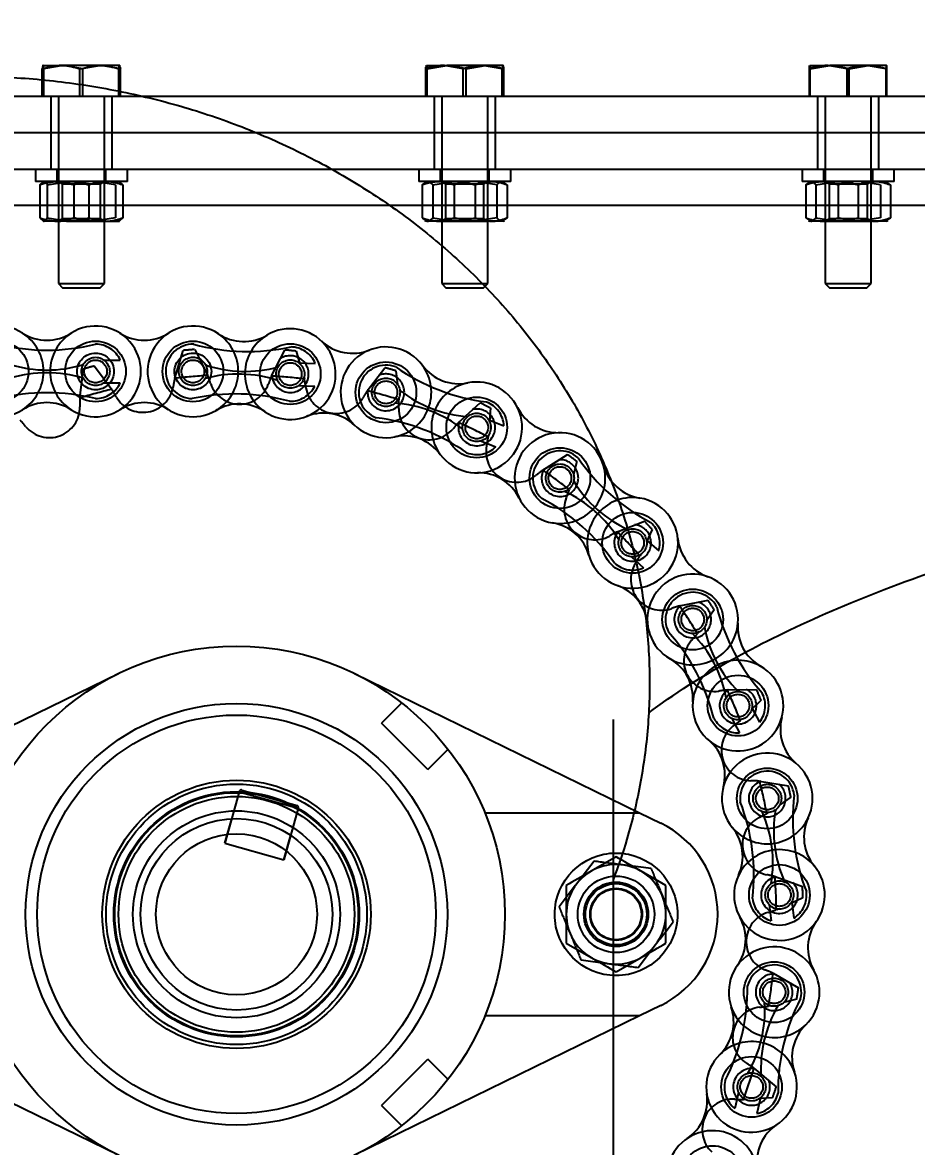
# Model space of a CAD drawing. Header units: metres. Extents: x 0 to 63075, y 0 to 44550.
# Drawn here: x 39965 to 40081.6, y 35916 to 36062.6 of the extents above; entities that cross this region are included whole.
import ezdxf

# ---------------------------------------------------------------- set-up
doc = ezdxf.new("R2010")
doc.units = ezdxf.units.M
doc.header["$LTSCALE"] = 75
doc.linetypes.add('HIDDEN2', pattern=[4.7625, 3.175, -1.5875])
for name, color, linetype in [('SDM', 7, 'Continuous'), ('SL1', 8, 'Continuous'), ('SL4', 4, 'Continuous'), ('ST1', 7, 'HIDDEN2')]:
    doc.layers.add(name, color=color, linetype=linetype)
doc.styles.add('ROMANS', font='ROMANS.SHX')
doc.dimstyles.new('75___1-75', dxfattribs={"dimscale": 75, "dimtxt": 2.5, "dimasz": 2, "dimexe": 1.5, "dimexo": 1, "dimgap": 0.5, "dimtad": 1, "dimdec": 0, "dimzin": 12, "dimtxsty": 'ROMANS', "dimcen": 0, "dimclrd": 256, "dimclre": 256, "dimclrt": 3, "dimazin": 3, "dimtfac": 1, "dimtdec": 0, "dimtmove": 0, "dimatfit": 0, "dimfxl": 1, "dimlwd": -1, "dimlwe": -1, "dimarcsym": 0})

# ---------------------------------------------------------------- blocks, each defined once
blk = doc.blocks.new('A$C32abaae3')
at = {"layer": 'SL1', "extrusion": (2.28848e-17, 1, 0)}
blk.add_line((13658.26, 7768.56), (13658.26, 7667.51), dxfattribs=at)
at = {"layer": 'SL1'}
for points, knots in [([(13494.43, 7808.58), (13496, 7814.74), (13497.96, 7820.74), (13507.55, 7844.97), (13518.12, 7861.11), (13546.53, 7893.42), (13565.59, 7908.04), (13608.55, 7933.24), (13632.85, 7943.42), (13684.32, 7959.23), (13711.51, 7964.81), (13760.36, 7970.7), (13781.73, 7971.96), (13803.1, 7971.96)], [3.268342, 3.268342, 3.268342, 3.268342, 3.33702, 3.33702, 3.555753, 3.555753, 3.847507, 3.847507, 4.161667, 4.161667, 4.475826, 4.475826, 4.712315, 4.712315, 4.712315, 4.712315]), ([(13492.77, 7805.42), (13493.91, 7807.72), (13495.17, 7809.98), (13497.94, 7814.39), (13499.45, 7816.54), (13502.7, 7820.71), (13504.44, 7822.72), (13508.12, 7826.59), (13510.08, 7828.44), (13514.17, 7831.97), (13516.31, 7833.65), (13520.77, 7836.82), (13523.08, 7838.3), (13527.86, 7841.06), (13530.32, 7842.34), (13535.37, 7844.68), (13537.96, 7845.75), (13543.24, 7847.64), (13545.93, 7848.48), (13551.38, 7849.92), (13554.15, 7850.53), (13559.73, 7851.5), (13562.55, 7851.86), (13568.28, 7852.36), (13571.2, 7852.49), (13576.96, 7852.49), (13579.81, 7852.37), (13585.46, 7851.89), (13588.28, 7851.53), (13593.86, 7850.57), (13596.63, 7849.97), (13602.08, 7848.55), (13604.77, 7847.72), (13610.05, 7845.84), (13612.64, 7844.78), (13617.69, 7842.46), (13620.16, 7841.18), (13624.94, 7838.43), (13627.26, 7836.95), (13631.73, 7833.8), (13633.88, 7832.13), (13637.99, 7828.6), (13639.95, 7826.75), (13643.67, 7822.87), (13645.42, 7820.85), (13648.7, 7816.66), (13650.23, 7814.49), (13653.04, 7810.03), (13654.32, 7807.74), (13656.63, 7803.05), (13657.66, 7800.65), (13659.46, 7795.79), (13660.22, 7793.31), (13661.48, 7788.32), (13661.97, 7785.79), (13662.68, 7780.72), (13662.9, 7778.17), (13663.06, 7773.07), (13663.01, 7770.51), (13662.63, 7765.44), (13662.3, 7762.9), (13661.38, 7757.89), (13660.79, 7755.4), (13659.53, 7751.15), (13658.93, 7749.37), (13658.26, 7747.62)], [0, 0, 0, 0, 8.347088, 8.347088, 16.801546, 16.801546, 25.294866, 25.294866, 33.816343, 33.816343, 42.354668, 42.354668, 50.900516, 50.900516, 59.447382, 59.447382, 67.991426, 67.991426, 76.530877, 76.530877, 85.065412, 85.065412, 93.595637, 93.595637, 102.341976, 102.341976, 110.866853, 110.866853, 119.392248, 119.392248, 127.919257, 127.919257, 136.449361, 136.449361, 144.983739, 144.983739, 153.523022, 153.523022, 162.066924, 162.066924, 170.613742, 170.613742, 179.159719, 179.159719, 187.698431, 187.698431, 196.220556, 196.220556, 204.714645, 204.714645, 213.169447, 213.169447, 221.577596, 221.577596, 229.939064, 229.939064, 238.262231, 238.262231, 246.561882, 246.561882, 254.855919, 254.855919, 263.16276, 263.16276, 269.274674, 269.274674, 269.274674, 269.274674]), ([(13662.91, 7769.41), (13665.93, 7771.69), (13669.98, 7774.33), (13681.95, 7780.81), (13690.79, 7784.7), (13712.28, 7792.06), (13725.24, 7795.45), (13754.12, 7800.77), (13770.2, 7802.59), (13788.91, 7803.42), (13791.25, 7803.5), (13793.6, 7803.56)], [3.7269491, 3.7269491, 3.7269491, 3.7269491, 3.8874955, 3.8874955, 4.1122031, 4.1122031, 4.3594179, 4.3594179, 4.6236769, 4.6236769, 4.6614178, 4.6614178, 4.6614178, 4.6614178])]:
    blk.add_open_spline(points, degree=3, knots=knots, dxfattribs=at)
blk = doc.blocks.new('*D24')
at = {"layer": 'Defpoints', "color": 0, "transparency": 16777216}
for p in [(35481.24, 36889.88), (35481.24, 36053.03), (40155.71, 36053.03)]:
    blk.add_point(p, dxfattribs=at)
at = {"layer": 'SDM', "transparency": 16777216}
for p, q in [((35481.24, 36128.03), (35481.24, 37002.38)), ((40155.71, 36128.03), (40155.71, 37002.38)), ((40005.71, 36889.88), (35631.24, 36889.88))]:
    blk.add_line(p, q, dxfattribs=at)
for points in [[(35631.24, 36914.88), (35631.24, 36864.88), (35481.24, 36889.88)], [(40005.71, 36914.88), (40005.71, 36864.88), (40155.71, 36889.88)]]:
    blk.add_solid(points, dxfattribs=at)
at = {"layer": 'SDM', "color": 3, "transparency": 16777216, "insert": (37818.48, 37021.13), "char_height": 187.5, "attachment_point": 5, "style": 'ROMANS'}
blk.add_mtext('4674', dxfattribs=at)
blk = doc.blocks.new('A$C6e6623c1')
at = {"layer": 'SL4'}
for p, q in [((4486.38, 1733.67), (4488.83, 1734.11)), ((4486.38, 1730.11), (4486.38, 1733.67)), ((4486.48, 1734.11), (4486.47, 1734.11)), ((4486.48, 1734.11), (4488.83, 1734.11)), ((4493.83, 1734.11), (4488.83, 1734.11)), ((4491.29, 1733.67), (4493.83, 1734.11)), ((4491.29, 1730.11), (4491.29, 1733.67)), ((4496.47, 1734.11), (4493.83, 1734.11)), ((4496.38, 1730.11), (4496.38, 1733.67)), ((4496.48, 1734.11), (4496.47, 1734.11)), ((4496.48, 1734.11), (4496.48, 1734.11)), ((4496.57, 1730.11), (4496.57, 1733.67)), ((4536.38, 1730.11), (4536.38, 1733.67)), ((4536.48, 1734.11), (4539.13, 1734.11)), ((4536.58, 1733.67), (4539.13, 1734.11)), ((4536.58, 1730.11), (4536.58, 1733.67)), ((4544.13, 1734.11), (4539.13, 1734.11)), ((4541.68, 1733.67), (4544.13, 1734.11)), ((4541.68, 1730.11), (4541.68, 1733.67)), ((4546.47, 1734.11), (4544.13, 1734.11)), ((4546.48, 1734.11), (4546.48, 1734.11)), ((4546.57, 1730.11), (4546.57, 1733.67)), ((4586.42, 1730.11), (4586.42, 1733.67)), ((4586.48, 1734.11), (4586.47, 1734.11)), ((4586.48, 1734.11), (4589.07, 1734.11)), ((4586.54, 1733.67), (4589.07, 1734.11)), ((4586.54, 1730.11), (4586.54, 1733.67)), ((4594.07, 1734.11), (4589.07, 1734.11)), ((4591.6, 1733.67), (4594.07, 1734.11)), ((4591.6, 1730.11), (4591.6, 1733.67)), ((4596.47, 1734.11), (4594.07, 1734.11)), ((4596.48, 1734.11), (4596.48, 1734.11)), ((4596.53, 1730.11), (4596.53, 1733.67)), ((4459.48, 1730.11), (4614.72, 1730.11)), ((3669.71, 1725.35), (4614.72, 1725.35)), ((4459.48, 1725.35), (4614.72, 1725.35)), ((4619.71, 1715.82), (3669.71, 1715.82)), ((4459.15, 1636.6), (4496.33, 1654.79)), ((4527.09, 1654.79), (4564.28, 1636.6)), ((4544.11, 1636.6), (4564.28, 1636.6)), ((4564.28, 1636.6), (4567.03, 1635.25)), ((4561.21, 1630.86), (4557.96, 1628.98)), ((4567.71, 1627.1), (4564.46, 1628.98)), ((4554.71, 1619.6), (4557.96, 1617.72)), ((4561.21, 1615.84), (4564.46, 1617.72)), ((4567.03, 1611.45), (4564.28, 1610.1)), ((4496.33, 1591.91), (4459.15, 1610.1)), ((4564.28, 1610.1), (4527.09, 1591.91)), ((4564.28, 1610.1), (4544.11, 1610.1))]:
    blk.add_line(p, q, dxfattribs=at)
for radius in [35, 27.5, 26, 17, 16, 12.5, 10.5]:
    blk.add_circle((4511.71, 1623.35), radius, dxfattribs=at)
for radius, start, end in [(13.25, 296.0652, 63.9348), (6.5, 60, 120), (6.5, 120, 180), (6.5, 0, 60), (6.5, 180, 240), (6.5, 300, 0), (6.5, 240, 300)]:
    blk.add_arc((4561.21, 1623.35), radius, start, end, dxfattribs=at)
for points, knots in [([(4486.48, 1734.11), (4486.47, 1734.11), (4486.44, 1734.09), (4486.41, 1733.85), (4486.38, 1733.67)], [0, 0, 0, 0, 0.2318493, 1, 1, 1, 1]), ([(4488.83, 1734.11), (4488.89, 1734.11), (4489.72, 1734.11), (4490.53, 1733.88), (4491.29, 1733.67)], [0, 0, 0, 0, 0.070201, 1, 1, 1, 1]), ([(4493.83, 1734.11), (4493.89, 1734.11), (4494.75, 1734.11), (4495.59, 1733.88), (4496.38, 1733.67)], [0, 0, 0, 0, 0.070201, 1, 1, 1, 1]), ([(4496.38, 1733.67), (4496.4, 1733.85), (4496.43, 1734.09), (4496.46, 1734.11), (4496.47, 1734.11)], [0, 0, 0, 0, 0.768151, 1, 1, 1, 1]), ([(4496.47, 1734.11), (4496.5, 1734.06), (4496.53, 1733.98), (4496.56, 1733.72), (4496.57, 1733.67)], [0, 0, 0, 0, 0.7889992, 1, 1, 1, 1]), ([(4536.38, 1733.67), (4536.38, 1733.72), (4536.42, 1733.98), (4536.45, 1734.06), (4536.48, 1734.11)], [0, 0, 0, 0, 0.211001, 1, 1, 1, 1]), ([(4536.48, 1734.11), (4536.49, 1734.11), (4536.52, 1734.09), (4536.55, 1733.85), (4536.58, 1733.67)], [0, 0, 0, 0, 0.231849, 1, 1, 1, 1]), ([(4539.13, 1734.11), (4539.19, 1734.11), (4540.05, 1734.11), (4540.9, 1733.88), (4541.68, 1733.67)], [0, 0, 0, 0, 0.070201, 1, 1, 1, 1]), ([(4544.13, 1734.11), (4544.18, 1734.11), (4545.01, 1734.11), (4545.82, 1733.88), (4546.57, 1733.67)], [0, 0, 0, 0, 0.070201, 1, 1, 1, 1]), ([(4546.57, 1733.67), (4546.55, 1733.85), (4546.51, 1734.09), (4546.48, 1734.11), (4546.47, 1734.11)], [0, 0, 0, 0, 0.768151, 1, 1, 1, 1]), ([(4586.42, 1733.67), (4586.42, 1733.72), (4586.44, 1733.98), (4586.46, 1734.06), (4586.48, 1734.11)], [0, 0, 0, 0, 0.2110008, 1, 1, 1, 1]), ([(4586.48, 1734.11), (4586.48, 1734.11), (4586.5, 1734.09), (4586.52, 1733.85), (4586.54, 1733.67)], [0, 0, 0, 0, 0.231849, 1, 1, 1, 1]), ([(4589.07, 1734.11), (4589.13, 1734.11), (4589.98, 1734.11), (4590.82, 1733.88), (4591.6, 1733.67)], [0, 0, 0, 0, 0.070201, 1, 1, 1, 1]), ([(4594.07, 1734.11), (4594.12, 1734.11), (4594.96, 1734.11), (4595.77, 1733.88), (4596.53, 1733.67)], [0, 0, 0, 0, 0.070201, 1, 1, 1, 1]), ([(4596.53, 1733.67), (4596.52, 1733.85), (4596.5, 1734.09), (4596.48, 1734.11), (4596.47, 1734.11)], [0, 0, 0, 0, 0.768151, 1, 1, 1, 1]), ([(4564.46, 1628.98), (4564.39, 1629.02), (4563.29, 1629.66), (4562.21, 1630.28), (4561.21, 1630.86)], [0, 0, 0, 0, 0.070215, 1, 1, 1, 1]), ([(4557.96, 1628.98), (4557.89, 1628.93), (4556.79, 1628.3), (4555.71, 1627.68), (4554.71, 1627.1)], [0, 0, 0, 0, 0.0702148, 1, 1, 1, 1]), ([(4554.71, 1627.1), (4554.71, 1626.16), (4554.71, 1624.93), (4554.71, 1623.66), (4554.71, 1623.35)], [0, 0, 0, 0, 0.758149, 1, 1, 1, 1]), ([(4567.71, 1623.35), (4567.71, 1623.66), (4567.71, 1624.93), (4567.71, 1626.16), (4567.71, 1627.1)], [0, 0, 0, 0, 0.241851, 1, 1, 1, 1]), ([(4554.71, 1623.35), (4554.71, 1622.36), (4554.71, 1621.09), (4554.71, 1619.87), (4554.71, 1619.6)], [0, 0, 0, 0, 0.776287, 1, 1, 1, 1]), ([(4567.71, 1619.6), (4567.71, 1619.87), (4567.71, 1621.09), (4567.71, 1622.36), (4567.71, 1623.35)], [0, 0, 0, 0, 0.223713, 1, 1, 1, 1]), ([(4564.46, 1617.72), (4564.54, 1617.77), (4565.64, 1618.4), (4566.71, 1619.02), (4567.71, 1619.6)], [0, 0, 0, 0, 0.070215, 1, 1, 1, 1]), ([(4557.96, 1617.72), (4558.04, 1617.68), (4559.14, 1617.04), (4560.21, 1616.42), (4561.21, 1615.84)], [0, 0, 0, 0, 0.070215, 1, 1, 1, 1])]:
    blk.add_open_spline(points, degree=3, knots=knots, dxfattribs=at)
at = {"layer": 'ST1'}
for p, q in [((4486.57, 1730.11), (4486.57, 1733.67)), ((4491.66, 1733.67), (4489.12, 1734.11)), ((4491.66, 1730.11), (4491.66, 1733.67)), ((4496.57, 1733.67), (4494.12, 1734.11)), ((4541.27, 1733.67), (4538.82, 1734.11)), ((4541.27, 1730.11), (4541.27, 1733.67)), ((4546.37, 1733.67), (4543.82, 1734.11)), ((4546.37, 1730.11), (4546.37, 1733.67)), ((4591.35, 1733.67), (4588.88, 1734.11)), ((4591.35, 1730.11), (4591.35, 1733.67)), ((4596.41, 1733.67), (4593.88, 1734.11)), ((4596.41, 1730.11), (4596.41, 1733.67)), ((4487.48, 1730.11), (4487.48, 1725.35)), ((4488.48, 1730.11), (4488.48, 1705.67)), ((4494.48, 1705.67), (4494.48, 1730.11)), ((4495.48, 1725.35), (4495.48, 1730.11)), ((4537.48, 1730.11), (4537.48, 1725.35)), ((4538.48, 1730.11), (4538.48, 1705.67)), ((4544.48, 1705.67), (4544.48, 1730.11)), ((4545.48, 1725.35), (4545.48, 1730.11)), ((4587.48, 1730.11), (4587.48, 1725.35)), ((4588.48, 1730.11), (4588.48, 1705.67)), ((4594.48, 1705.67), (4594.48, 1730.11)), ((4595.48, 1725.35), (4595.48, 1730.11)), ((4487.48, 1725.35), (4487.48, 1720.59)), ((4495.48, 1720.59), (4495.48, 1725.35)), ((4537.48, 1725.35), (4537.48, 1720.59)), ((4545.48, 1720.59), (4545.48, 1725.35)), ((4587.48, 1725.35), (4587.48, 1720.59)), ((4595.48, 1720.59), (4595.48, 1725.35)), ((3669.71, 1720.59), (4669.71, 1720.59)), ((4485.48, 1720.59), (4485.48, 1718.99)), ((4488.28, 1720.59), (4488.28, 1718.99)), ((4494.68, 1718.99), (4494.68, 1720.59)), ((4497.48, 1718.99), (4497.48, 1720.59)), ((4535.48, 1720.59), (4535.48, 1718.99)), ((4538.28, 1720.59), (4538.28, 1718.99)), ((4544.68, 1718.99), (4544.68, 1720.59)), ((4547.48, 1718.99), (4547.48, 1720.59)), ((4585.48, 1720.59), (4585.48, 1718.99)), ((4588.28, 1720.59), (4588.28, 1718.99)), ((4594.68, 1718.99), (4594.68, 1720.59)), ((4597.48, 1718.99), (4597.48, 1720.59)), ((4493.25, 1718.99), (4485.48, 1718.99)), ((4486.06, 1718.54), (4486.55, 1718.99)), ((4487.04, 1718.54), (4489.75, 1718.99)), ((4488.48, 1718.99), (4488.48, 1718.96)), ((4488.48, 1718.99), (4488.98, 1718.64)), ((4494.48, 1718.96), (4488.48, 1718.96)), ((4488.48, 1718.96), (4488.98, 1718.61)), ((4495.91, 1718.54), (4493.2, 1718.99)), ((4497.48, 1718.99), (4493.25, 1718.99)), ((4493.98, 1718.64), (4494.48, 1718.99)), ((4493.98, 1718.61), (4494.48, 1718.96)), ((4494.48, 1718.96), (4494.48, 1718.99)), ((4496.89, 1718.54), (4496.4, 1718.99)), ((4543.64, 1718.99), (4535.48, 1718.99)), ((4536.48, 1718.99), (4536.28, 1718.88)), ((4537.3, 1718.54), (4540.07, 1718.99)), ((4538.48, 1718.99), (4538.48, 1718.96)), ((4538.48, 1718.99), (4538.98, 1718.64)), ((4544.48, 1718.96), (4538.48, 1718.96)), ((4538.48, 1718.96), (4538.98, 1718.61)), ((4545.65, 1718.54), (4542.88, 1718.99)), ((4547.48, 1718.99), (4543.64, 1718.99)), ((4543.98, 1718.64), (4544.48, 1718.99)), ((4543.98, 1718.61), (4544.48, 1718.96)), ((4544.48, 1718.96), (4544.48, 1718.99)), ((4546.67, 1718.88), (4546.48, 1718.99)), ((4593.56, 1718.99), (4585.48, 1718.99)), ((4586.48, 1718.99), (4586.3, 1718.89)), ((4587.24, 1718.54), (4590, 1718.99)), ((4588.48, 1718.99), (4588.48, 1718.96)), ((4588.48, 1718.99), (4588.98, 1718.64)), ((4594.48, 1718.96), (4588.48, 1718.96)), ((4588.48, 1718.96), (4588.98, 1718.61)), ((4595.71, 1718.54), (4592.95, 1718.99)), ((4597.48, 1718.99), (4593.56, 1718.99)), ((4593.98, 1718.64), (4594.48, 1718.99)), ((4593.98, 1718.61), (4594.48, 1718.96)), ((4594.48, 1718.96), (4594.48, 1718.99)), ((4596.65, 1718.89), (4596.48, 1718.99)), ((4486.06, 1718.54), (4486.06, 1714.23)), ((4487.04, 1718.54), (4487.04, 1714.23)), ((4489.88, 1718.64), (4488.98, 1718.64)), ((4488.98, 1718.64), (4488.98, 1718.61)), ((4493.07, 1718.61), (4488.98, 1718.61)), ((4488.98, 1718.61), (4488.98, 1714.14)), ((4493.98, 1718.64), (4489.88, 1718.64)), ((4490.5, 1718.54), (4490.5, 1714.23)), ((4492.45, 1718.54), (4492.45, 1714.23)), ((4493.98, 1718.61), (4493.07, 1718.61)), ((4493.98, 1718.61), (4493.98, 1718.64)), ((4493.98, 1714.14), (4493.98, 1718.61)), ((4495.91, 1718.54), (4495.91, 1714.23)), ((4496.89, 1718.54), (4496.89, 1714.23)), ((4535.93, 1718.54), (4536.33, 1718.8)), ((4535.93, 1718.54), (4535.93, 1714.23)), ((4537.3, 1718.54), (4537.3, 1714.23)), ((4539.75, 1718.64), (4538.98, 1718.64)), ((4538.98, 1718.64), (4538.98, 1718.61)), ((4543.2, 1718.61), (4538.98, 1718.61)), ((4538.98, 1718.61), (4538.98, 1714.14)), ((4543.98, 1718.64), (4539.75, 1718.64)), ((4540.11, 1718.54), (4540.11, 1714.23)), ((4542.84, 1718.54), (4542.84, 1714.23)), ((4543.98, 1718.61), (4543.2, 1718.61)), ((4543.98, 1718.61), (4543.98, 1718.64)), ((4543.98, 1714.14), (4543.98, 1718.61)), ((4545.65, 1718.54), (4545.65, 1714.23)), ((4547.02, 1718.54), (4546.62, 1718.8)), ((4547.02, 1718.54), (4547.02, 1714.23)), ((4585.96, 1718.54), (4586.35, 1718.81)), ((4585.96, 1718.54), (4585.96, 1714.23)), ((4587.24, 1718.54), (4587.24, 1714.23)), ((4589.77, 1718.64), (4588.98, 1718.64)), ((4588.98, 1718.64), (4588.98, 1718.61)), ((4593.18, 1718.61), (4588.98, 1718.61)), ((4588.98, 1718.61), (4588.98, 1714.14)), ((4593.98, 1718.64), (4589.77, 1718.64)), ((4590.19, 1718.54), (4590.19, 1714.23)), ((4592.76, 1718.54), (4592.76, 1714.23)), ((4593.98, 1718.61), (4593.18, 1718.61)), ((4593.98, 1718.61), (4593.98, 1718.64)), ((4593.98, 1714.14), (4593.98, 1718.61)), ((4595.71, 1718.54), (4595.71, 1714.23)), ((4596.99, 1718.54), (4596.6, 1718.81)), ((4596.99, 1718.54), (4596.99, 1714.23)), ((4669.71, 1715.82), (3669.71, 1715.82)), ((4486.06, 1714.23), (4486.55, 1713.79)), ((4489.75, 1713.79), (4486.55, 1713.79)), ((4487.04, 1714.23), (4489.75, 1713.79)), ((4488.98, 1714.16), (4488.48, 1713.81)), ((4488.98, 1714.14), (4488.48, 1713.79)), ((4489.56, 1713.81), (4488.48, 1713.81)), ((4488.98, 1714.16), (4493.98, 1714.16)), ((4488.98, 1714.14), (4493.98, 1714.14)), ((4489.56, 1713.81), (4494.48, 1713.81)), ((4494.67, 1713.79), (4489.75, 1713.79)), ((4495.91, 1714.23), (4493.2, 1713.79)), ((4494.48, 1713.81), (4493.98, 1714.16)), ((4494.48, 1713.79), (4493.98, 1714.14)), ((4494.67, 1713.79), (4496.47, 1713.79)), ((4496.89, 1714.23), (4496.4, 1713.79)), ((4535.93, 1714.23), (4536.62, 1713.79)), ((4536.28, 1713.9), (4536.48, 1713.79)), ((4536.62, 1713.79), (4536.48, 1713.79)), ((4540.07, 1713.79), (4536.62, 1713.79)), ((4537.3, 1714.23), (4540.07, 1713.79)), ((4538.98, 1714.16), (4538.48, 1713.81)), ((4538.98, 1714.14), (4538.48, 1713.79)), ((4538.48, 1713.81), (4539.4, 1713.81)), ((4538.98, 1714.16), (4543.98, 1714.16)), ((4538.98, 1714.14), (4543.98, 1714.14)), ((4539.4, 1713.81), (4544.48, 1713.81)), ((4544.93, 1713.79), (4540.07, 1713.79)), ((4545.65, 1714.23), (4542.88, 1713.79)), ((4544.48, 1713.81), (4543.98, 1714.16)), ((4544.48, 1713.79), (4543.98, 1714.14)), ((4546.48, 1713.79), (4544.93, 1713.79)), ((4547.02, 1714.23), (4546.33, 1713.79)), ((4546.48, 1713.79), (4546.67, 1713.9)), ((4585.96, 1714.23), (4586.6, 1713.79)), ((4586.3, 1713.89), (4586.48, 1713.79)), ((4586.6, 1713.79), (4586.48, 1713.79)), ((4590, 1713.79), (4586.6, 1713.79)), ((4587.24, 1714.23), (4590, 1713.79)), ((4588.98, 1714.16), (4588.48, 1713.81)), ((4588.98, 1714.14), (4588.48, 1713.79)), ((4588.48, 1713.81), (4589.43, 1713.81)), ((4588.98, 1714.16), (4593.98, 1714.16)), ((4588.98, 1714.14), (4593.98, 1714.14)), ((4589.43, 1713.81), (4594.48, 1713.81)), ((4594.88, 1713.79), (4590, 1713.79)), ((4595.71, 1714.23), (4592.95, 1713.79)), ((4594.48, 1713.81), (4593.98, 1714.16)), ((4594.48, 1713.79), (4593.98, 1714.14)), ((4596.48, 1713.79), (4594.88, 1713.79)), ((4596.99, 1714.23), (4596.35, 1713.79)), ((4596.48, 1713.79), (4596.65, 1713.89)), ((4488.48, 1705.67), (4494.48, 1705.67)), ((4488.48, 1705.67), (4489.03, 1705.11)), ((4489.03, 1705.11), (4493.92, 1705.11)), ((4493.92, 1705.11), (4494.48, 1705.67)), ((4538.48, 1705.67), (4544.48, 1705.67)), ((4538.48, 1705.67), (4539.03, 1705.11)), ((4539.03, 1705.11), (4543.92, 1705.11)), ((4543.92, 1705.11), (4544.48, 1705.67)), ((4588.48, 1705.67), (4594.48, 1705.67)), ((4588.48, 1705.67), (4589.03, 1705.11)), ((4589.03, 1705.11), (4593.92, 1705.11)), ((4593.92, 1705.11), (4594.48, 1705.67)), ((4503.65, 1693.29), (4504.76, 1696.92)), ((4506.26, 1697.05), (4507.96, 1693.65)), ((4516.27, 1693.6), (4518.01, 1696.98)), ((4494.43, 1695.67), (4496.56, 1695.67)), ((4519.5, 1696.84), (4519.99, 1695.17)), ((4491.29, 1690.72), (4491.74, 1694.5)), ((4493.18, 1694.89), (4495.46, 1691.85)), ((4519.87, 1695.29), (4521.99, 1695.23)), ((4528.74, 1691.66), (4531.06, 1694.67)), ((4532.5, 1694.27), (4532.69, 1692.5)), ((4494.43, 1692.71), (4496.56, 1692.71)), ((4520.49, 1693.46), (4520.57, 1693.19)), ((4519.79, 1692.34), (4521.91, 1692.28)), ((4532.87, 1690.75), (4532.9, 1690.49)), ((4540.66, 1687.52), (4543.48, 1690.07)), ((4544.83, 1689.42), (4544.7, 1687.66)), ((4544.61, 1687.86), (4546.59, 1687.1)), ((4544.57, 1685.9), (4544.54, 1685.63)), ((4543.55, 1685.11), (4545.53, 1684.34)), ((4551.66, 1681.32), (4554.88, 1683.33)), ((4556.09, 1682.44), (4555.65, 1680.72)), ((4555.2, 1679.02), (4555.14, 1678.76)), ((4561.37, 1673.26), (4564.9, 1674.66)), ((4565.93, 1673.57), (4565.19, 1671.97)), ((4565.18, 1672.19), (4566.77, 1670.78)), ((4563.22, 1669.99), (4564.8, 1668.57)), ((4564.45, 1670.37), (4564.33, 1670.12)), ((4569.48, 1663.59), (4573.21, 1664.34)), ((4574.02, 1663.08), (4573, 1661.63)), ((4571.99, 1660.19), (4571.84, 1659.97)), ((4575.74, 1652.63), (4579.54, 1652.7)), ((4533.25, 1650.94), (4530.6, 1648.3)), ((4580.12, 1651.31), (4578.87, 1650.08)), ((4578.93, 1650.29), (4579.92, 1648.41)), ((4576.32, 1648.91), (4577.31, 1647.04)), ((4577.61, 1648.84), (4577.41, 1648.65)), ((4536.66, 1642.24), (4530.6, 1648.3)), ((4536.66, 1642.24), (4539.31, 1644.89)), ((4579.93, 1640.73), (4583.69, 1640.12)), ((4512.07, 1639.35), (4510.17, 1632.62)), ((4512.07, 1639.35), (4512.08, 1639.4)), ((4512.07, 1639.35), (4519.77, 1637.18)), ((4512.39, 1639.57), (4519.61, 1637.54)), ((4584.01, 1638.65), (4582.55, 1637.65)), ((4519.77, 1637.18), (4517.87, 1630.44)), ((4519.78, 1637.23), (4519.77, 1637.18)), ((4510.17, 1632.62), (4511.08, 1635.83)), ((4581.09, 1636.66), (4580.87, 1636.51)), ((4510.17, 1632.62), (4517.87, 1630.44)), ((4517.87, 1630.44), (4518.78, 1633.66)), ((4558.34, 1630.28), (4556.05, 1627.3)), ((4565.78, 1629.31), (4562.06, 1629.79)), ((4581.94, 1628.27), (4585.52, 1626.99)), ((4585.58, 1625.5), (4583.98, 1624.78)), ((4581.18, 1624.58), (4581.45, 1622.48)), ((4582.36, 1624.06), (4582.11, 1623.95)), ((4584.11, 1624.95), (4584.38, 1622.85)), ((4564.09, 1616.42), (4566.37, 1619.4)), ((4556.65, 1617.39), (4560.37, 1616.91)), ((4581.69, 1615.65), (4584.99, 1613.76)), ((4584.78, 1612.27), (4583.05, 1611.85)), ((4581.34, 1611.43), (4581.09, 1611.37)), ((4530.6, 1598.4), (4536.66, 1604.46)), ((4539.31, 1601.81), (4536.66, 1604.46)), ((4579.19, 1603.28), (4582.1, 1600.83)), ((4577.19, 1600.1), (4576.69, 1598.03)), ((4578.11, 1599.19), (4577.83, 1599.17)), ((4580.06, 1599.41), (4579.57, 1597.35)), ((4581.62, 1599.4), (4579.87, 1599.3)), ((4530.6, 1598.4), (4533.25, 1595.76))]:
    blk.add_line(p, q, dxfattribs=at)
for centre, radius in [((4480.63, 1694.19), 3.96), ((4493.33, 1694.19), 3.96), ((4506.03, 1694.19), 3.96), ((4518.72, 1693.84), 3.96), ((4493.33, 1694.19), 2.4), ((4493.33, 1694.19), 1.84), ((4493.33, 1694.19), 1.48), ((4506.03, 1694.19), 2.4), ((4506.03, 1694.19), 1.85), ((4506.03, 1694.19), 1.48), ((4518.72, 1693.84), 1.85), ((4518.72, 1693.84), 1.48), ((4531.2, 1691.46), 3.96), ((4531.2, 1691.46), 1.84), ((4531.2, 1691.46), 1.48), ((4543.04, 1686.88), 3.96), ((4543.04, 1686.88), 1.85), ((4543.04, 1686.88), 1.48), ((4553.89, 1680.27), 3.96), ((4553.89, 1680.27), 1.84), ((4553.89, 1680.27), 1.48), ((4563.37, 1671.82), 3.96), ((4563.37, 1671.82), 1.84), ((4563.37, 1671.82), 1.48), ((4571.2, 1661.82), 3.96), ((4571.2, 1661.82), 1.84), ((4571.2, 1661.82), 1.48), ((4577.11, 1650.58), 3.96), ((4577.11, 1650.58), 1.85), ((4577.11, 1650.58), 1.48), ((4580.92, 1638.47), 3.96), ((4511.71, 1623.35), 17.5), ((4580.92, 1638.47), 1.85), ((4580.92, 1638.47), 1.48), ((4511.71, 1623.35), 16), ((4511.71, 1623.35), 16), ((4511.71, 1623.35), 16), ((4511.71, 1623.35), 15.87), ((4511.71, 1623.35), 15.38), ((4511.71, 1623.35), 13.5), ((4511.71, 1623.35), 13.5), ((4561.21, 1623.35), 8), ((4582.51, 1625.87), 3.96), ((4561.21, 1623.35), 5), ((4561.21, 1623.35), 4.2), ((4561.21, 1623.35), 4), ((4561.21, 1623.35), 3.4), ((4561.21, 1623.35), 3.31), ((4582.51, 1625.87), 1.84), ((4582.51, 1625.87), 1.48), ((4581.82, 1613.19), 3.96), ((4581.82, 1613.19), 1.84), ((4581.82, 1613.19), 1.48), ((4578.88, 1600.83), 3.96), ((4578.88, 1600.83), 1.84), ((4578.88, 1600.83), 1.48), ((4573.78, 1589.2), 3.96)]:
    blk.add_circle(centre, radius, dxfattribs=at)
for centre, radius, start, end in [((4480.63, 1694.19), 5.92, 57.5667, 302.4333), ((4493.33, 1694.19), 5.92, 237.5667, 122.4333), ((4506.03, 1694.19), 5.92, 55.9978, 300.8644), ((4486.98, 1704.18), 5.92, 237.5667, 302.4333), ((4480.63, 1694.19), 5.92, 302.4332, 57.5668), ((4493.33, 1694.19), 5.92, 122.4332, 237.5668), ((4499.68, 1704.18), 5.92, 237.5667, 302.4333), ((4506.03, 1694.19), 5.92, 300.8644, 55.9979), ((4512.65, 1704.01), 5.92, 235.9978, 300.8644), ((4518.72, 1693.84), 5.92, 120.8644, 235.9978), ((4518.72, 1693.84), 5.92, 235.9978, 120.8644), ((4486.98, 1723.29), 26.32, 256.0401, 283.9599), ((4493.33, 1694.19), 3.55, 24.5534, 90), ((4506.03, 1694.19), 3.55, 88.4311, 268.4311), ((4511.71, 1623.35), 73.9, 94.2351, 95.398), ((4513.17, 1723.1), 26.32, 254.4713, 282.391), ((4511.71, 1623.35), 73.9, 83.9493, 85.1123), ((4518.72, 1693.84), 3.55, 22.9845, 88.4311), ((4526.84, 1702.47), 5.92, 226.7447, 291.6113), ((4531.2, 1691.46), 5.92, 36.4591, 281.3257), ((4518.72, 1693.84), 2.4, 358.4311, 124.5632), ((4486.98, 1710.54), 16.17, 252.993, 287.007), ((4486.98, 1677.84), 16.17, 72.993, 107.007), ((4511.71, 1623.35), 73.9, 104.5208, 105.6838), ((4512.82, 1710.36), 16.17, 251.4241, 285.4381), ((4531.2, 1691.46), 3.55, 68.8924, 248.8924), ((4511.71, 1623.35), 73.9, 73.6636, 74.8266), ((4531.2, 1691.46), 5.92, 281.3256, 36.4591), ((4547.6, 1716.32), 26.32, 234.9325, 262.8522), ((4540.72, 1698.49), 5.92, 216.4591, 281.3257), ((4493.33, 1694.19), 3.55, 270, 335.4466), ((4524.13, 1689.03), 20.92, 168.2486, 171.4259), ((4511.71, 1623.35), 70.4, 93.0582, 96.5749), ((4511.93, 1677.67), 16.17, 71.4241, 105.4381), ((4488.48, 1686.02), 20.92, 18.2072, 21.3845), ((4512.11, 1693.91), 4, 199.7437, 339.6037), ((4535.66, 1685.75), 20.92, 157.9629, 161.1402), ((4511.71, 1623.35), 70.4, 82.7725, 86.2892), ((4518.72, 1693.84), 2.4, 182.7924, 358.4311), ((4500.04, 1689.16), 20.92, 7.9215, 11.0988), ((4531.2, 1691.46), 2.4, 338.8924, 113.1736), ((4543.04, 1686.88), 5.92, 101.3256, 216.4591), ((4543.04, 1686.88), 5.92, 216.4591, 101.3257), ((4486.98, 1665.09), 26.32, 76.0401, 103.9599), ((4511.71, 1623.35), 70.4, 103.3439, 106.8606), ((4477.66, 1680.87), 20.92, 28.4929, 31.6702), ((4499.51, 1692.85), 4, 210.0294, 349.8894), ((4511.58, 1664.93), 26.32, 74.4713, 102.391), ((4518.72, 1693.84), 3.55, 268.4311, 333.8778), ((4524.71, 1692.7), 4, 189.458, 329.3179), ((4546.42, 1680.47), 20.92, 147.6772, 150.8545), ((4511.71, 1623.35), 70.4, 72.4868, 76.0035), ((4531.2, 1691.46), 2.4, 170.8656, 338.8924), ((4543.01, 1704.43), 16.17, 231.8854, 265.8994), ((4486.98, 1684.2), 5.92, 57.5667, 122.4333), ((4512.21, 1690.19), 20.92, 178.5343, 181.7116), ((4499.68, 1684.2), 5.92, 57.5667, 122.4333), ((4512.1, 1684.03), 5.92, 55.9978, 120.8644), ((4531.23, 1673.92), 16.17, 51.8854, 85.8994), ((4511.98, 1690.19), 20.92, 357.6358, 0.8131), ((4511.71, 1623.35), 73.9, 63.3779, 64.5409), ((4543.04, 1686.88), 3.55, 3.4457, 68.8924), ((4487.3, 1689.55), 4, 220.3152, 0.1751), ((4523.08, 1682.83), 5.92, 46.7447, 111.6113), ((4526.64, 1662.03), 26.32, 54.9325, 82.8522), ((4536.88, 1689.27), 4, 179.1723, 319.0322), ((4543.04, 1686.88), 2.4, 338.8924, 103.973), ((4553.67, 1692.11), 5.92, 206.1734, 271.0401), ((4467.94, 1673.86), 20.92, 38.7786, 41.9559), ((4556.06, 1673.36), 20.92, 137.3915, 140.5688), ((4543.04, 1686.88), 2.4, 162.3907, 338.8924), ((4511.71, 1623.35), 70.4, 62.201, 65.7178), ((4533.52, 1679.85), 5.92, 36.4591, 101.3257), ((4523.91, 1689.07), 20.92, 347.3501, 350.5273), ((4553.89, 1680.27), 5.92, 15.8878, 260.7544), ((4543.04, 1686.88), 3.55, 248.8924, 314.339), ((4548.25, 1683.72), 4, 168.8866, 308.7465), ((4553.89, 1680.27), 3.55, 48.3211, 228.3211), ((4553.89, 1680.27), 2.4, 318.3211, 92.5949), ((4511.71, 1623.35), 73.9, 53.0922, 54.2552), ((4577.98, 1697.78), 26.32, 214.3613, 242.281), ((4543.26, 1675.05), 5.92, 26.1734, 91.0401), ((4564.28, 1664.64), 20.92, 127.1058, 130.283), ((4553.89, 1680.27), 2.4, 150.3027, 318.3211), ((4511.71, 1623.35), 70.4, 51.9153, 55.4321), ((4553.89, 1680.27), 5.92, 260.7545, 15.8878), ((4565.27, 1683.51), 5.92, 195.8878, 260.7544), ((4569.5, 1688.26), 16.17, 211.3141, 245.3281), ((4547.75, 1663.83), 16.17, 31.3141, 65.3281), ((4535.45, 1685.83), 20.92, 337.0643, 340.2416), ((4539.28, 1654.31), 26.32, 34.3613, 62.281), ((4558.44, 1676.22), 4, 158.6009, 298.4608), ((4563.37, 1671.82), 5.92, 80.7543, 195.8879), ((4563.37, 1671.82), 5.92, 195.8878, 80.7544), ((4551.98, 1668.58), 5.92, 15.8878, 80.7544), ((4563.37, 1671.82), 2.4, 318.3211, 83.3918), ((4511.71, 1623.35), 73.9, 42.8065, 43.9695), ((4563.37, 1671.82), 3.55, 342.8745, 48.3211), ((4570.8, 1654.59), 20.92, 116.8201, 119.9973), ((4563.37, 1671.82), 2.4, 141.8329, 318.3211), ((4511.71, 1623.35), 70.4, 41.6296, 45.1463), ((4575.15, 1672.98), 5.92, 185.6022, 250.4688), ((4563.37, 1671.82), 3.55, 228.3211, 293.7677), ((4567.13, 1667.03), 4, 148.3152, 288.1751), ((4546.22, 1680.59), 20.92, 326.7786, 329.9559), ((4571.2, 1661.82), 5.92, 355.3165, 240.1832), ((4559.41, 1660.67), 5.92, 5.6022, 70.4688), ((4571.2, 1661.82), 3.55, 27.7498, 207.7498), ((4575.43, 1643.53), 20.92, 106.5343, 109.7116), ((4571.2, 1661.82), 2.4, 129.7401, 297.7498), ((4511.71, 1623.35), 70.4, 31.3439, 34.8606), ((4571.2, 1661.82), 2.4, 297.7498, 72.0159), ((4511.71, 1623.35), 73.9, 32.5208, 33.6838), ((4599.9, 1669.75), 26.32, 193.79, 221.7097), ((4571.2, 1661.82), 5.92, 240.1831, 355.3166), ((4588.62, 1663.82), 16.17, 190.7428, 224.7568), ((4583, 1660.85), 5.92, 175.3165, 240.1832), ((4548.4, 1642.65), 26.32, 13.79, 41.7097), ((4574.04, 1656.43), 4, 138.0294, 277.8894), ((4555.89, 1673.51), 20.92, 316.4929, 319.6702), ((4559.68, 1648.59), 16.17, 10.7428, 44.7568), ((4565.31, 1651.55), 5.92, 355.3165, 60.1832), ((4577.11, 1650.58), 5.92, 60.1832, 175.3165), ((4577.11, 1650.58), 5.92, 175.3165, 60.1832), ((4578.01, 1631.83), 20.92, 96.2486, 99.4259), ((4577.11, 1650.58), 2.4, 121.2756, 297.7498), ((4511.71, 1623.35), 70.4, 21.0582, 24.5749), ((4577.11, 1650.58), 2.4, 297.7498, 62.8102), ((4511.71, 1623.35), 73.9, 22.2351, 23.398), ((4577.11, 1650.58), 3.55, 322.3032, 27.7498), ((4577.11, 1650.58), 3.55, 207.7498, 273.1965), ((4564.14, 1664.82), 20.92, 306.2072, 309.3845), ((4588.55, 1647.52), 5.92, 165.0309, 229.8975), ((4578.94, 1644.77), 4, 127.7437, 267.6037), ((4569.48, 1641.53), 5.92, 345.0309, 49.8975), ((4580.92, 1638.47), 5.92, 334.7453, 219.6119), ((4580.92, 1638.47), 3.55, 7.1786, 187.1786), ((4580.92, 1638.47), 2.4, 109.1771, 277.1786), ((4578.46, 1619.86), 20.92, 85.9629, 89.1402), ((4511.71, 1623.35), 70.4, 10.7725, 14.2892), ((4580.92, 1638.47), 2.4, 277.1786, 51.4373), ((4511.71, 1623.35), 73.9, 11.9493, 13.1123), ((4512.33, 1639.33), 0.25, 74.2451, 164.2451), ((4610.58, 1635.8), 26.32, 173.2187, 201.1384), ((4519.54, 1637.3), 0.25, 344.2451, 74.2451), ((4552.85, 1628.53), 26.32, 353.2187, 21.1384), ((4597.94, 1634.21), 16.17, 170.1716, 204.1856), ((4580.92, 1638.47), 5.92, 219.6118, 334.7453), ((4581.69, 1632.42), 4, 117.458, 257.3179), ((4570.7, 1654.79), 20.92, 295.9215, 299.0988), ((4565.49, 1630.12), 16.17, 350.1716, 24.1856), ((4591.63, 1633.42), 5.92, 154.7453, 219.6119), ((4571.8, 1630.92), 5.92, 334.7453, 39.6119), ((4582.51, 1625.87), 5.92, 39.6119, 154.7452), ((4582.51, 1625.87), 5.92, 154.7453, 39.6119), ((4582.51, 1625.87), 2.4, 100.7177, 277.1786), ((4576.77, 1608), 20.92, 75.6772, 78.8545), ((4511.71, 1623.35), 70.4, 0.4868, 4.0035), ((4582.51, 1625.87), 2.4, 277.1786, 42.2291), ((4511.71, 1623.35), 73.9, 1.6636, 2.8266), ((4582.51, 1625.87), 3.55, 187.1786, 252.6252), ((4582.51, 1625.87), 3.55, 301.7319, 7.1786), ((4582.18, 1619.78), 4, 107.1723, 247.0322), ((4575.36, 1643.75), 20.92, 285.6358, 288.8131), ((4572.19, 1620.07), 5.92, 324.4596, 29.3262), ((4592.14, 1618.98), 5.92, 144.4596, 209.3262), ((4581.82, 1613.19), 5.92, 314.174, 199.0406), ((4581.82, 1613.19), 3.55, 346.6073, 166.6073), ((4581.82, 1613.19), 2.4, 88.614, 256.6073), ((4572.98, 1596.63), 20.92, 65.3915, 68.5688), ((4511.71, 1623.35), 70.4, 350.201, 353.7178), ((4552.04, 1613.75), 26.32, 332.6475, 0.5672), ((4581.82, 1613.19), 2.4, 256.6073, 30.8587), ((4511.71, 1623.35), 73.9, 351.3779, 352.5409), ((4608.65, 1600.27), 26.32, 152.6475, 180.5672), ((4570.63, 1609.32), 5.92, 314.174, 19.0406), ((4581.82, 1613.19), 5.92, 199.0406, 314.174), ((4580.41, 1607.26), 4, 96.8866, 236.7465), ((4564.44, 1610.8), 16.17, 329.6003, 3.6143), ((4577.98, 1632.06), 20.92, 275.3501, 278.5273), ((4596.26, 1603.22), 16.17, 149.6003, 183.6143), ((4590.07, 1604.69), 5.92, 134.174, 199.0406), ((4578.88, 1600.83), 5.92, 19.0405, 134.1741), ((4578.88, 1600.83), 5.92, 134.174, 19.0406), ((4578.88, 1600.83), 2.4, 80.1597, 256.6073), ((4511.71, 1623.35), 70.4, 339.9153, 343.4321), ((4567.22, 1586.12), 20.92, 55.1058, 58.283), ((4578.88, 1600.83), 3.55, 166.6073, 232.0539), ((4578.88, 1600.83), 2.4, 256.6073, 21.648), ((4511.71, 1623.35), 73.9, 341.0922, 342.2552), ((4567.18, 1599.03), 5.92, 303.8884, 8.755), ((4576.44, 1595.25), 4, 86.6009, 226.4608), ((4578.47, 1620.08), 20.92, 265.0643, 268.2416), ((4578.88, 1600.83), 3.55, 281.1607, 346.6073), ((4585.48, 1591), 5.92, 123.8884, 188.755), ((4573.78, 1589.2), 5.92, 293.6027, 178.4693)]:
    blk.add_arc(centre, radius, start, end, dxfattribs=at)
for points, knots in [([(4486.57, 1733.67), (4486.57, 1733.72), (4486.54, 1733.98), (4486.5, 1734.06), (4486.48, 1734.11)], [0, 0, 0, 0, 0.2110008, 1, 1, 1, 1]), ([(4489.12, 1734.11), (4489.06, 1734.11), (4488.2, 1734.11), (4487.36, 1733.88), (4486.57, 1733.67)], [0, 0, 0, 0, 0.070201, 1, 1, 1, 1]), ([(4494.12, 1734.11), (4494.06, 1734.11), (4493.23, 1734.11), (4492.42, 1733.88), (4491.66, 1733.67)], [0, 0, 0, 0, 0.070201, 1, 1, 1, 1]), ([(4538.82, 1734.11), (4538.77, 1734.11), (4537.94, 1734.11), (4537.13, 1733.88), (4536.38, 1733.67)], [0, 0, 0, 0, 0.070201, 1, 1, 1, 1]), ([(4543.82, 1734.11), (4543.76, 1734.11), (4542.9, 1734.11), (4542.05, 1733.88), (4541.27, 1733.67)], [0, 0, 0, 0, 0.070201, 1, 1, 1, 1]), ([(4546.47, 1734.11), (4546.44, 1734.06), (4546.41, 1733.98), (4546.38, 1733.72), (4546.37, 1733.67)], [0, 0, 0, 0, 0.788999, 1, 1, 1, 1]), ([(4588.88, 1734.11), (4588.83, 1734.11), (4587.99, 1734.11), (4587.18, 1733.88), (4586.42, 1733.67)], [0, 0, 0, 0, 0.070201, 1, 1, 1, 1]), ([(4593.88, 1734.11), (4593.82, 1734.11), (4592.97, 1734.11), (4592.13, 1733.88), (4591.35, 1733.67)], [0, 0, 0, 0, 0.070201, 1, 1, 1, 1]), ([(4596.47, 1734.11), (4596.46, 1734.06), (4596.44, 1733.98), (4596.42, 1733.72), (4596.41, 1733.67)], [0, 0, 0, 0, 0.788999, 1, 1, 1, 1]), ([(4486.06, 1718.54), (4486.24, 1718.61), (4486.97, 1718.87), (4487.72, 1718.94), (4488.28, 1718.99)], [0, 0, 0, 0, 0.257551, 1, 1, 1, 1]), ([(4486.55, 1718.99), (4486.56, 1718.99), (4486.72, 1718.98), (4486.89, 1718.75), (4487.04, 1718.54)], [0, 0, 0, 0, 0.070201, 1, 1, 1, 1]), ([(4488.28, 1718.99), (4488.48, 1718.98), (4489.23, 1718.96), (4489.96, 1718.72), (4490.5, 1718.54)], [0, 0, 0, 0, 0.268634, 1, 1, 1, 1]), ([(4489.75, 1718.99), (4489.81, 1718.99), (4490.72, 1718.98), (4491.62, 1718.75), (4492.45, 1718.54)], [0, 0, 0, 0, 0.070201, 1, 1, 1, 1]), ([(4493.2, 1718.99), (4493.14, 1718.99), (4492.23, 1718.98), (4491.33, 1718.75), (4490.5, 1718.54)], [0, 0, 0, 0, 0.070201, 1, 1, 1, 1]), ([(4492.45, 1718.54), (4492.64, 1718.61), (4493.36, 1718.87), (4494.12, 1718.94), (4494.67, 1718.99)], [0, 0, 0, 0, 0.257551, 1, 1, 1, 1]), ([(4494.67, 1718.99), (4494.87, 1718.98), (4495.63, 1718.96), (4496.36, 1718.72), (4496.89, 1718.54)], [0, 0, 0, 0, 0.268634, 1, 1, 1, 1]), ([(4535.93, 1718.54), (4536.11, 1718.61), (4536.79, 1718.87), (4537.5, 1718.94), (4538.02, 1718.99)], [0, 0, 0, 0, 0.257551, 1, 1, 1, 1]), ([(4536.62, 1718.99), (4536.63, 1718.99), (4536.86, 1718.98), (4537.09, 1718.75), (4537.3, 1718.54)], [0, 0, 0, 0, 0.070201, 1, 1, 1, 1]), ([(4538.02, 1718.99), (4538.21, 1718.98), (4538.92, 1718.96), (4539.61, 1718.72), (4540.11, 1718.54)], [0, 0, 0, 0, 0.268634, 1, 1, 1, 1]), ([(4540.07, 1718.99), (4540.14, 1718.99), (4541.07, 1718.98), (4541.99, 1718.75), (4542.84, 1718.54)], [0, 0, 0, 0, 0.0702006, 1, 1, 1, 1]), ([(4542.88, 1718.99), (4542.81, 1718.99), (4541.88, 1718.98), (4540.96, 1718.75), (4540.11, 1718.54)], [0, 0, 0, 0, 0.0702006, 1, 1, 1, 1]), ([(4542.84, 1718.54), (4543.02, 1718.61), (4543.7, 1718.87), (4544.4, 1718.94), (4544.93, 1718.99)], [0, 0, 0, 0, 0.257551, 1, 1, 1, 1]), ([(4544.93, 1718.99), (4545.12, 1718.98), (4545.82, 1718.96), (4546.51, 1718.72), (4547.02, 1718.54)], [0, 0, 0, 0, 0.268634, 1, 1, 1, 1]), ([(4546.33, 1718.99), (4546.32, 1718.99), (4546.09, 1718.98), (4545.86, 1718.75), (4545.65, 1718.54)], [0, 0, 0, 0, 0.070201, 1, 1, 1, 1]), ([(4585.96, 1718.54), (4586.14, 1718.61), (4586.83, 1718.87), (4587.54, 1718.94), (4588.07, 1718.99)], [0, 0, 0, 0, 0.257551, 1, 1, 1, 1]), ([(4586.6, 1718.99), (4586.62, 1718.99), (4586.83, 1718.98), (4587.04, 1718.75), (4587.24, 1718.54)], [0, 0, 0, 0, 0.070201, 1, 1, 1, 1]), ([(4588.07, 1718.99), (4588.27, 1718.98), (4588.98, 1718.96), (4589.68, 1718.72), (4590.19, 1718.54)], [0, 0, 0, 0, 0.268634, 1, 1, 1, 1]), ([(4590, 1718.99), (4590.07, 1718.99), (4591, 1718.98), (4591.91, 1718.75), (4592.76, 1718.54)], [0, 0, 0, 0, 0.070201, 1, 1, 1, 1]), ([(4592.95, 1718.99), (4592.88, 1718.99), (4591.95, 1718.98), (4591.04, 1718.75), (4590.19, 1718.54)], [0, 0, 0, 0, 0.070201, 1, 1, 1, 1]), ([(4592.76, 1718.54), (4592.94, 1718.61), (4593.63, 1718.87), (4594.34, 1718.94), (4594.88, 1718.99)], [0, 0, 0, 0, 0.257551, 1, 1, 1, 1]), ([(4594.88, 1718.99), (4595.07, 1718.98), (4595.78, 1718.96), (4596.48, 1718.72), (4596.99, 1718.54)], [0, 0, 0, 0, 0.268634, 1, 1, 1, 1]), ([(4486.06, 1714.23), (4486.24, 1714.17), (4486.97, 1713.9), (4487.72, 1713.84), (4488.28, 1713.79)], [0, 0, 0, 0, 0.257551, 1, 1, 1, 1]), ([(4486.55, 1713.79), (4486.56, 1713.79), (4486.72, 1713.79), (4486.89, 1714.02), (4487.04, 1714.23)], [0, 0, 0, 0, 0.070201, 1, 1, 1, 1]), ([(4488.28, 1713.79), (4488.48, 1713.79), (4489.23, 1713.82), (4489.96, 1714.06), (4490.5, 1714.23)], [0, 0, 0, 0, 0.268634, 1, 1, 1, 1]), ([(4489.75, 1713.79), (4489.81, 1713.79), (4490.72, 1713.79), (4491.62, 1714.02), (4492.45, 1714.23)], [0, 0, 0, 0, 0.070201, 1, 1, 1, 1]), ([(4493.2, 1713.79), (4493.14, 1713.79), (4492.23, 1713.79), (4491.33, 1714.02), (4490.5, 1714.23)], [0, 0, 0, 0, 0.070201, 1, 1, 1, 1]), ([(4492.45, 1714.23), (4492.64, 1714.17), (4493.36, 1713.9), (4494.12, 1713.84), (4494.67, 1713.79)], [0, 0, 0, 0, 0.257551, 1, 1, 1, 1]), ([(4494.67, 1713.79), (4494.87, 1713.79), (4495.63, 1713.82), (4496.36, 1714.06), (4496.89, 1714.23)], [0, 0, 0, 0, 0.268634, 1, 1, 1, 1]), ([(4535.93, 1714.23), (4536.11, 1714.17), (4536.79, 1713.9), (4537.5, 1713.84), (4538.02, 1713.79)], [0, 0, 0, 0, 0.257551, 1, 1, 1, 1]), ([(4536.62, 1713.79), (4536.63, 1713.79), (4536.86, 1713.79), (4537.09, 1714.02), (4537.3, 1714.23)], [0, 0, 0, 0, 0.070201, 1, 1, 1, 1]), ([(4538.02, 1713.79), (4538.21, 1713.79), (4538.92, 1713.82), (4539.61, 1714.06), (4540.11, 1714.23)], [0, 0, 0, 0, 0.268634, 1, 1, 1, 1]), ([(4540.07, 1713.79), (4540.14, 1713.79), (4541.07, 1713.79), (4541.99, 1714.02), (4542.84, 1714.23)], [0, 0, 0, 0, 0.0702006, 1, 1, 1, 1]), ([(4542.88, 1713.79), (4542.81, 1713.79), (4541.88, 1713.79), (4540.96, 1714.02), (4540.11, 1714.23)], [0, 0, 0, 0, 0.0702006, 1, 1, 1, 1]), ([(4542.84, 1714.23), (4543.02, 1714.17), (4543.7, 1713.9), (4544.4, 1713.84), (4544.93, 1713.79)], [0, 0, 0, 0, 0.257551, 1, 1, 1, 1]), ([(4544.93, 1713.79), (4545.12, 1713.79), (4545.82, 1713.82), (4546.51, 1714.06), (4547.02, 1714.23)], [0, 0, 0, 0, 0.268634, 1, 1, 1, 1]), ([(4546.33, 1713.79), (4546.32, 1713.79), (4546.09, 1713.79), (4545.86, 1714.02), (4545.65, 1714.23)], [0, 0, 0, 0, 0.070201, 1, 1, 1, 1]), ([(4585.96, 1714.23), (4586.14, 1714.17), (4586.83, 1713.9), (4587.54, 1713.84), (4588.07, 1713.79)], [0, 0, 0, 0, 0.257551, 1, 1, 1, 1]), ([(4586.6, 1713.79), (4586.62, 1713.79), (4586.83, 1713.79), (4587.04, 1714.02), (4587.24, 1714.23)], [0, 0, 0, 0, 0.070201, 1, 1, 1, 1]), ([(4588.07, 1713.79), (4588.27, 1713.79), (4588.98, 1713.82), (4589.68, 1714.06), (4590.19, 1714.23)], [0, 0, 0, 0, 0.268634, 1, 1, 1, 1]), ([(4590, 1713.79), (4590.07, 1713.79), (4591, 1713.79), (4591.91, 1714.02), (4592.76, 1714.23)], [0, 0, 0, 0, 0.070201, 1, 1, 1, 1]), ([(4592.95, 1713.79), (4592.88, 1713.79), (4591.95, 1713.79), (4591.04, 1714.02), (4590.19, 1714.23)], [0, 0, 0, 0, 0.070201, 1, 1, 1, 1]), ([(4592.76, 1714.23), (4592.94, 1714.17), (4593.63, 1713.9), (4594.34, 1713.84), (4594.88, 1713.79)], [0, 0, 0, 0, 0.257551, 1, 1, 1, 1]), ([(4594.88, 1713.79), (4595.07, 1713.79), (4595.78, 1713.82), (4596.48, 1714.06), (4596.99, 1714.23)], [0, 0, 0, 0, 0.268634, 1, 1, 1, 1]), ([(4562.06, 1629.79), (4561.97, 1629.81), (4560.71, 1629.97), (4559.48, 1630.13), (4558.34, 1630.28)], [0, 0, 0, 0, 0.0702148, 1, 1, 1, 1]), ([(4565.78, 1629.31), (4565.9, 1629.02), (4566.37, 1627.89), (4566.86, 1626.71), (4567.22, 1625.84)], [0, 0, 0, 0, 0.257551, 1, 1, 1, 1]), ([(4556.05, 1627.3), (4556, 1627.23), (4555.23, 1626.23), (4554.47, 1625.24), (4553.77, 1624.33)], [0, 0, 0, 0, 0.070215, 1, 1, 1, 1]), ([(4567.22, 1625.84), (4567.35, 1625.52), (4567.83, 1624.35), (4568.31, 1623.21), (4568.65, 1622.37)], [0, 0, 0, 0, 0.2686336, 1, 1, 1, 1]), ([(4553.77, 1624.33), (4553.89, 1624.04), (4554.36, 1622.91), (4554.85, 1621.73), (4555.21, 1620.86)], [0, 0, 0, 0, 0.257551, 1, 1, 1, 1]), ([(4566.37, 1619.4), (4566.43, 1619.47), (4567.2, 1620.47), (4567.95, 1621.46), (4568.65, 1622.37)], [0, 0, 0, 0, 0.0702148, 1, 1, 1, 1]), ([(4555.21, 1620.86), (4555.34, 1620.54), (4555.83, 1619.37), (4556.3, 1618.23), (4556.65, 1617.39)], [0, 0, 0, 0, 0.268634, 1, 1, 1, 1]), ([(4560.37, 1616.91), (4560.45, 1616.89), (4561.71, 1616.73), (4562.94, 1616.57), (4564.09, 1616.42)], [0, 0, 0, 0, 0.070215, 1, 1, 1, 1])]:
    blk.add_open_spline(points, degree=3, knots=knots, dxfattribs=at)

msp = doc.modelspace()

# ---------------------------------------------------------------- block references
at = {"layer": 'SDM'}
for name, p in [('A$C32abaae3', (26383.8, 28203.14)), ('A$C6e6623c1', (35481.24, 34322.92))]:
    msp.add_blockref(name, p, dxfattribs=at)

# ---------------------------------------------------------------- dimensions: what is measured, and where the dimension line sits
dim = msp.add_linear_dim(base=(35481.24, 36889.88), p1=(40155.71, 36053.03), p2=(35481.24, 36053.03), dimstyle='75___1-75', override={"dimtmove": 1}, dxfattribs=at)
dim.commit()
dim.dimension.update_dxf_attribs({"geometry": '*D24', "text_midpoint": (37818.48, 37021.13)})

doc.saveas('drawing.dxf')
